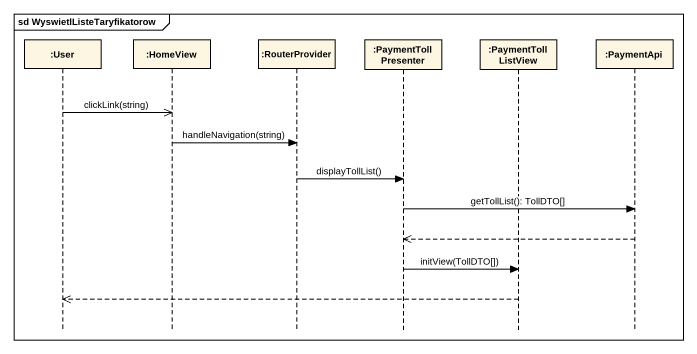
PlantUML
@startuml
mainframe sd WyswietlListeTaryfikatorow
hide footbox
participant ":User" as User
participant ":HomeView" as HomeView
participant ":RouterProvider" as RouterProvider
participant ":PaymentTollPresenter" as PaymentTollPresenter
participant ":PaymentTollListView" as PaymentTollListView
participant ":PaymentApi" as PaymentApi

User ->> HomeView : clickLink(string)
HomeView -> RouterProvider : handleNavigation(string)
RouterProvider -> PaymentTollPresenter : displayTollList()
PaymentTollPresenter -> PaymentApi : getTollList(): TollDTO[]
PaymentApi -->> PaymentTollPresenter
PaymentTollPresenter -> PaymentTollListView : initView(TollDTO[])
PaymentTollListView -->> User
@enduml
